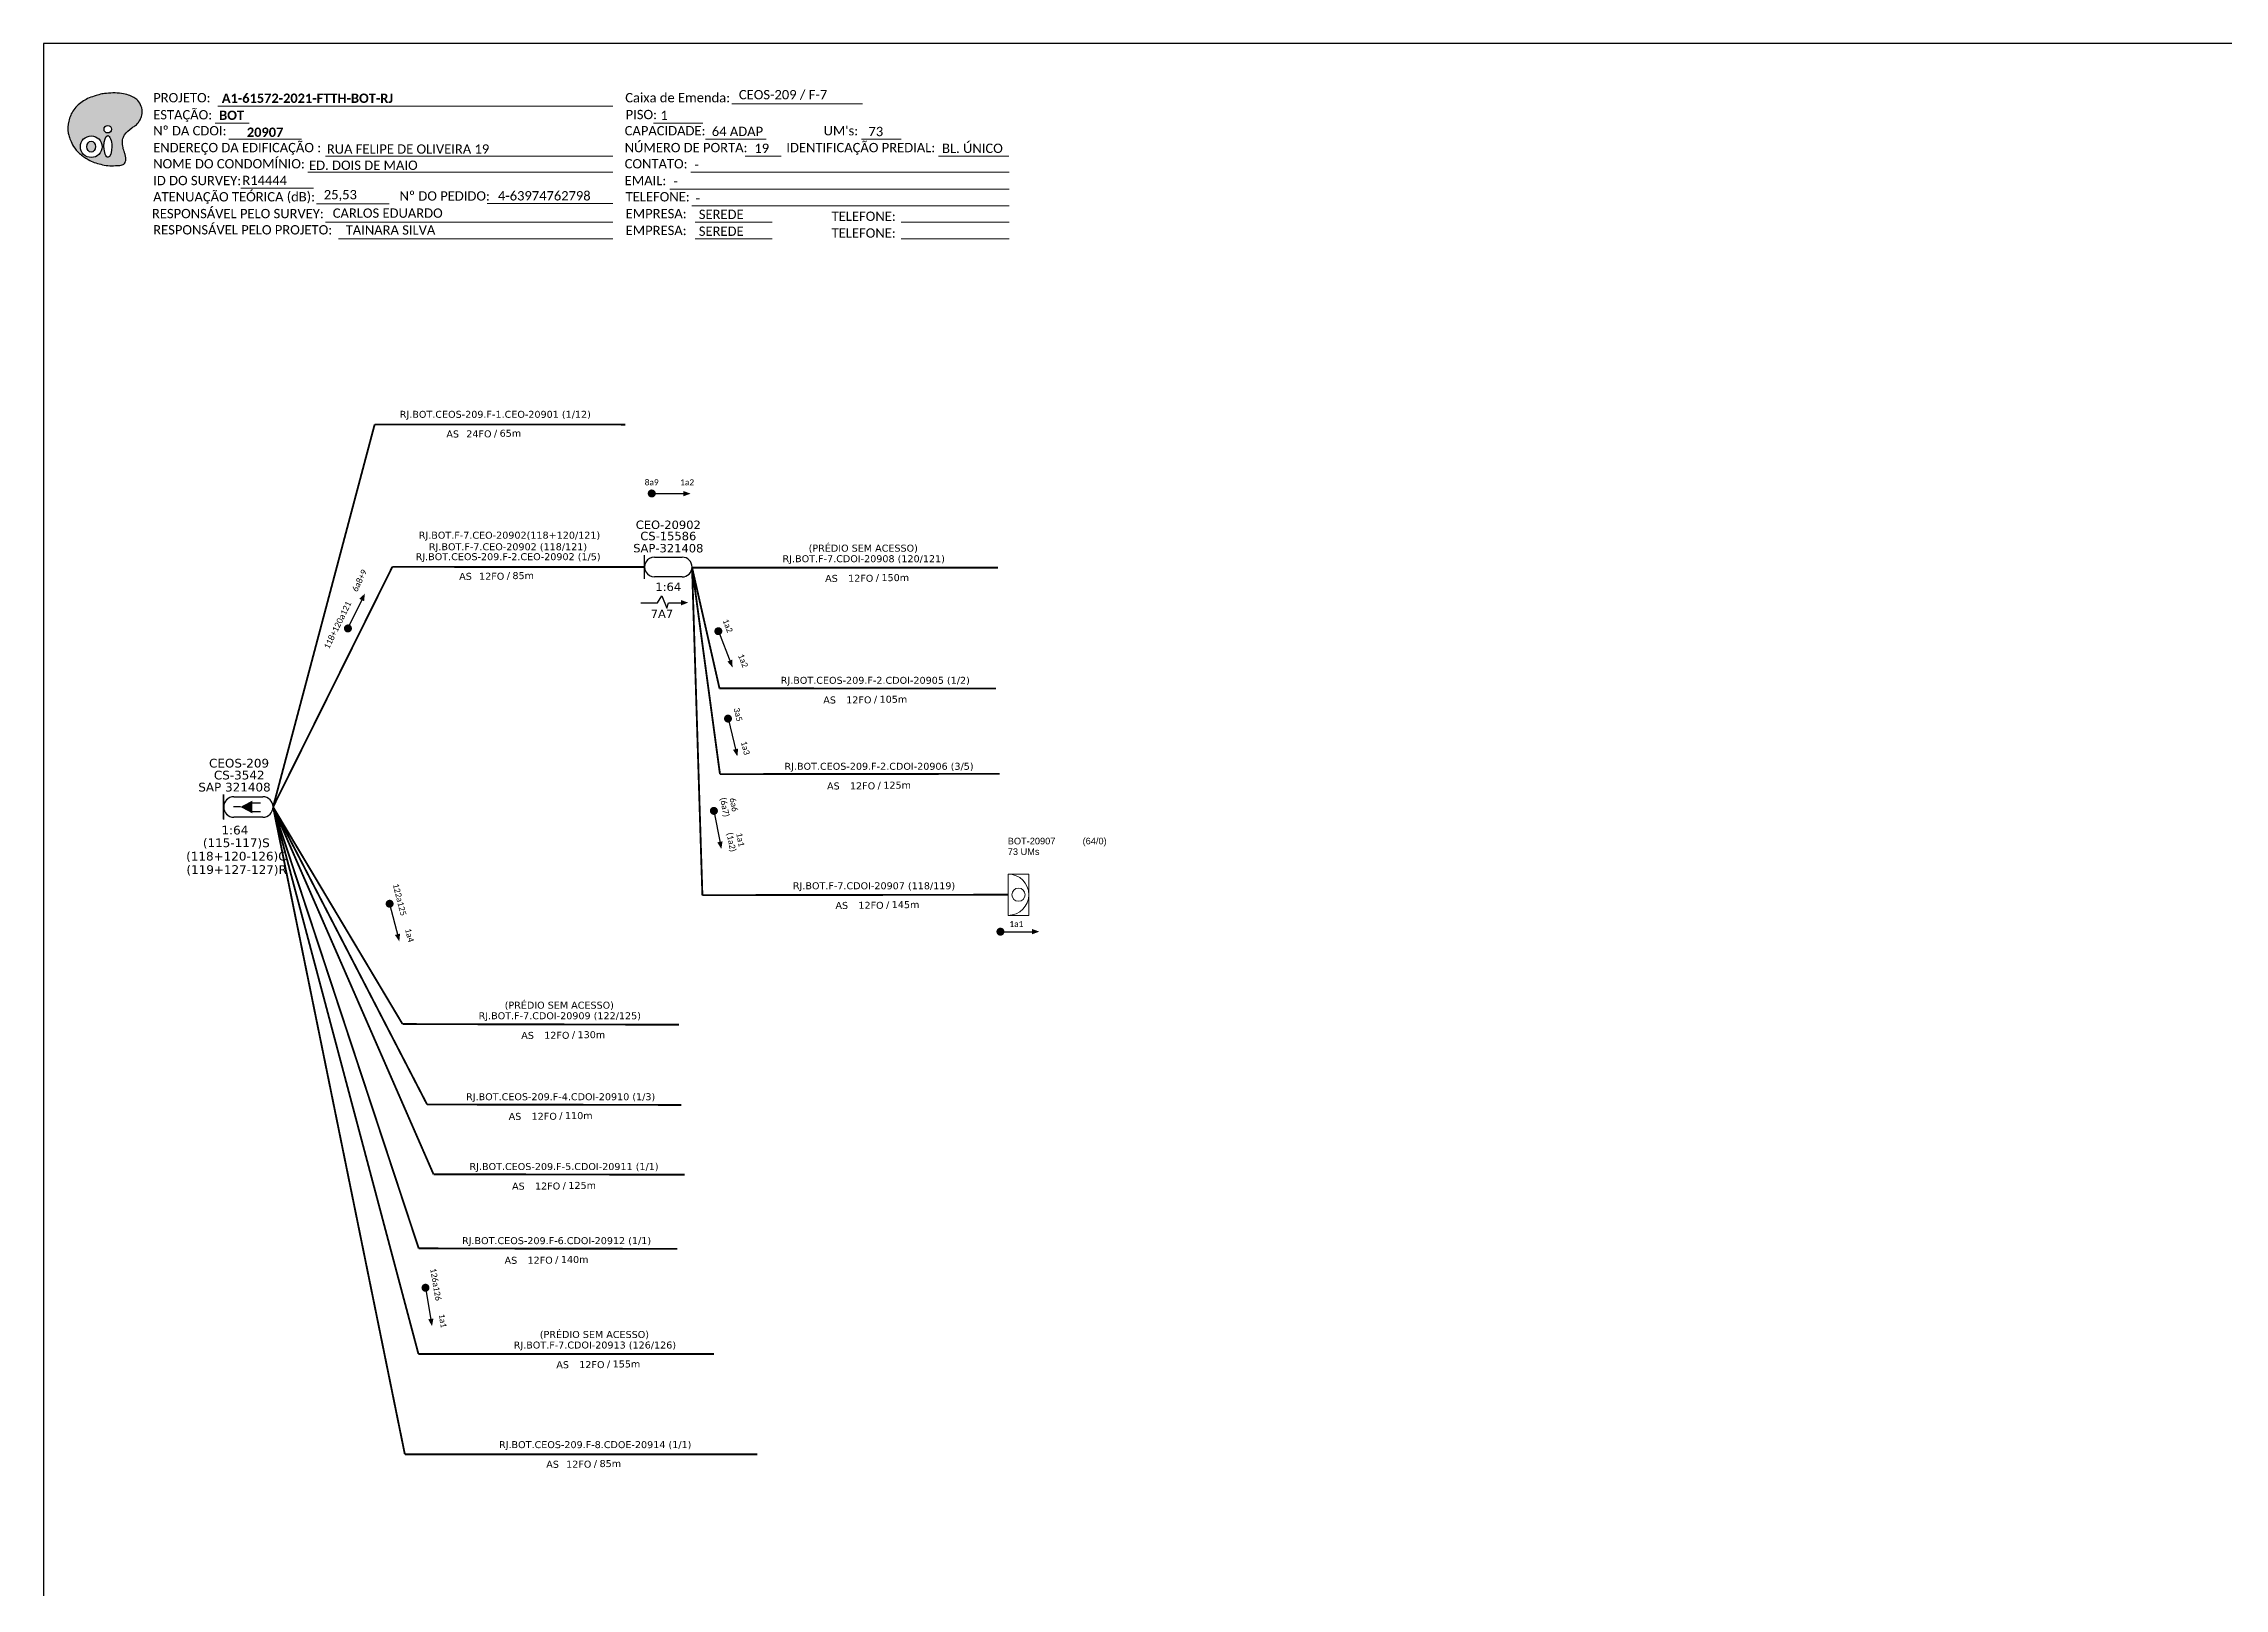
# Model space of a CAD drawing. Extents: x -89 to 749, y 705 to 1299.
# Drawn here: x -89.3 to 330, y 1002 to 1299 of the extents above; entities that cross this region are included whole.
import ezdxf
from ezdxf.enums import TextEntityAlignment as Align

# ---------------------------------------------------------------- set-up
doc = ezdxf.new("R2010")
doc.units = 0
for name, color, linetype, lineweight in [("20.0-LEGENDA DOS CDO'S", 1, 'Continuous', 0), ('20.1-CDO_INTERIOR', 1, 'Continuous', 0), ('40.1-ETIQUETAS', 1, 'Continuous', 20)]:
    doc.layers.add(name, color=color, linetype=linetype, lineweight=lineweight)
for name, color, linetype in [('20.4-CEOS', 1, 'Continuous'), ('CAP a instalar', 1, 'Continuous'), ('SETA', 7, 'Continuous'), ('texto', 255, 'Continuous')]:
    doc.layers.add(name, color=color, linetype=linetype)
doc.styles.add('ARIAL', font='arial.ttf')
doc.styles.add('siredit', font='verdana.ttf')
doc.styles.get("Standard").update_dxf_attribs({"font": 'arial.ttf'})
doc.styles.add('WMF-Calibri0', font='calibri.ttf')
doc.styles.add('WMF-Calibri1', font='calibrib.ttf')
doc.linetypes.add('FENCELINE1', pattern='A,0.25,-0.1,[133,ltypeshp.shx,S=0.1,R=0,X=-0.1,Y=0],-0.1,1', length=1.45)

# ---------------------------------------------------------------- blocks, each defined once
blk = doc.blocks.new('OI')
h = blk.add_hatch(color=40)
edge = h.paths.add_edge_path()
edge.add_spline(control_points=[(4.35, -0.67), (3.92, -0.99), (3.26, -1.5), (2.81, -2.59), (2.9, -3.5), (3.06, -4.27), (3.31, -4.85), (3.37, -5.39), (3.4, -5.88), (3.2, -6.4), (2.54, -6.61), (1.65, -6.63), (0.55, -6.67), (-0.56, -6.42), (-1.61, -6.14), (-2.77, -5.61), (-3.92, -4.77), (-4.89, -3.7), (-5.34, -2.65), (-5.6, -1.94), (-5.85, -0.96), (-5.71, 0.47), (-5.1, 2.02), (-4.14, 3.02), (-3.3, 3.61), (-2.37, 4.16), (-1.36, 4.44), (-0.56, 4.7), (0.79, 4.85), (2.24, 4.97), (3.79, 4.57), (4.67, 4.21), (5.44, 3.65), (5.76, 2.99), (6.03, 2.21), (6.01, 1.46), (5.72, 0.64), (5.31, 0.08), (4.88, -0.38), (4.51, -0.55), (4.35, -0.67)], knot_values=[0, 0, 0, 0, 1.60434, 2.417191, 3.427595, 4.282808, 4.776746, 5.304182, 5.888771, 6.258406, 6.858137, 7.79129, 8.986195, 10.124242, 11.187857, 12.242908, 13.953784, 15.414161, 16.515391, 17.349188, 17.675853, 19.552021, 21.515531, 22.568638, 23.63245, 24.621084, 25.782718, 26.745347, 27.142653, 29.870543, 31.004649, 31.921532, 32.709589, 33.801391, 34.042471, 35.192333, 35.971461, 36.628871, 37.254359, 37.836911, 37.836911, 37.836911, 37.836911], degree=3, periodic=0)
h.paths.add_polyline_path([(1.13, -0.87, -1), (-0.04, -0.87, -1)], flags=16)
edge = h.paths.add_edge_path(flags=16)
edge.add_ellipse((0.56, -3.59), major_axis=(-0.02, 1.71), ratio=0.361305, start_angle=0, end_angle=360)
h.paths.add_polyline_path([(-0.36, -3.62, -1), (-3.8, -3.62, -1)], flags=16)
edge = h.paths.add_edge_path(flags=0)
edge.add_ellipse((-2.08, -3.62), major_axis=(0, 0.885), ratio=0.758294, start_angle=0, end_angle=360)
at = {"color": 40}
for centre, radius in [((-2.08, -3.62), 1.72), ((0.54, -0.87), 0.587)]:
    blk.add_circle(centre, radius, dxfattribs=at)
blk.add_ellipse((-2.08, -3.62), major_axis=(0, 0.885), ratio=0.758294, start_param=-3.141592653589792, end_param=3.141592653589792, dxfattribs=at)
blk.add_ellipse((0.56, -3.59), major_axis=(-0.02, 1.71), ratio=0.361305, dxfattribs=at)
at = {"color": 40, "start_tangent": (-0.800898, -0.598801), "end_tangent": (-0.800898, -0.598801)}
blk.add_spline([(4.35, -0.67), (3.2, -1.78), (2.9, -2.54), (2.92, -3.55), (3.12, -4.38), (3.28, -4.85), (3.37, -5.37), (3.35, -5.95), (3.2, -6.29), (2.66, -6.55), (1.73, -6.63), (0.54, -6.62), (-0.58, -6.41), (-1.6, -6.11), (-2.56, -5.67), (-3.95, -4.67), (-4.89, -3.56), (-5.37, -2.56), (-5.64, -1.78), (-5.72, -1.46), (-5.63, 0.42), (-4.84, 2.22), (-4.13, 2.99), (-3.27, 3.62), (-2.4, 4.09), (-1.3, 4.47), (-0.37, 4.72), (0.02, 4.77), (2.75, 4.8), (3.85, 4.53), (4.69, 4.16), (5.31, 3.68), (5.85, 2.73), (5.93, 2.5), (5.94, 1.35), (5.67, 0.62), (5.29, 0.08), (4.84, -0.36), (4.35, -0.67)], degree=3, dxfattribs=at)
blk = doc.blocks.new('CARIMBO')
at = {"color": 7, "lineweight": 0}
for points in [[(134.48, -16.3), (159.61, -16.3)], [(35.15, -20.06), (41.7, -20.06)], [(35.66, -16.79), (111.64, -16.79)], [(119.43, -20.02), (128.92, -20.02)], [(37.81, -23.14), (51.75, -23.14)], [(129.48, -23.14), (141.1, -23.14)], [(159.42, -23.14), (167.09, -23.14)], [(56.38, -26.37), (111.64, -26.37)], [(137.07, -26.37), (144.01, -26.37)], [(174.24, -26.37), (187.8, -26.37)], [(40.13, -32.55), (54.07, -32.55)], [(52.97, -29.48), (111.64, -29.48)], [(122.56, -32.72), (187.83, -32.72)], [(126.6, -29.48), (187.83, -29.48)], [(54.67, -35.52), (68.61, -35.52)], [(126.84, -35.96), (187.83, -35.96)], [(56.38, -39.07), (111.64, -39.07)], [(127.45, -39.07), (142.25, -39.07)], [(167.06, -39.07), (187.83, -39.07)], [(58.87, -42.31), (111.64, -42.31)], [(127.45, -42.31), (142.25, -42.31)], [(167.06, -42.31), (187.83, -42.31)]]:
    blk.add_lwpolyline(points, dxfattribs=at)
at = {"color": 7, "xscale": 1.213923925163967, "yscale": 1.213923925163967, "zscale": 1.213923925163967, "rotation": 0.1532896023949059}
blk.add_blockref('OI', (13.86, -20.16), dxfattribs=at)
at = {"color": 7, "lineweight": 0, "style": 'WMF-Calibri0'}
for s, height, p in [('PROJETO:', 1.793, (23.26, -16.04)), ('Caixa de Emenda:', 1.7927, (114.02, -16.04)), ('ESTAÇÃO:', 1.793, (23.26, -19.32)), ('Nº DA CDOI:', 1.7927, (23.26, -22.39)), ('CAPACIDADE:', 1.7927, (113.91, -22.39)), ('PISO:', 1.793, (114.09, -19.28)), ("UM's:", 1.793, (152.15, -22.39)), ('ENDEREÇO DA EDIFICAÇÃO :', 1.7927, (23.26, -25.63)), ('NÚMERO DE PORTA:', 1.7927, (113.91, -25.63)), ('IDENTIFICAÇÃO PREDIAL:', 1.7927, (144.99, -25.63)), ('NOME DO CONDOMÍNIO:', 1.7927, (23.26, -28.74)), ('CONTATO:', 1.793, (113.91, -28.74)), ('ATENUAÇÃO TEÓRICA (dB):', 1.7927, (23.26, -35.09)), ('ID DO SURVEY:', 1.7927, (23.26, -31.97)), ('EMAIL:', 1.793, (113.91, -31.97)), ('TELEFONE:', 1.793, (114.09, -35.09)), ('RESPONSÁVEL PELO SURVEY:', 1.7927, (23.02, -38.32)), ('EMPRESA:', 1.793, (114.09, -38.32)), ('TELEFONE:', 1.793, (153.7, -38.83)), ('RESPONSÁVEL PELO PROJETO:', 1.7927, (23.26, -41.44)), ('EMPRESA:', 1.793, (114.09, -41.56)), ('TELEFONE:', 1.793, (153.7, -42.06))]:
    blk.add_text(s, height=height, dxfattribs=at).set_placement(p)
at = {"color": 7, "lineweight": 0, "flags": 8}
for tag, p, style in [('PROJ', (36.46, -16.13), 'WMF-Calibri1'), ('CEOS-XX', (135.87, -15.46), 'WMF-Calibri0'), ('EST', (35.94, -19.41), 'WMF-Calibri1'), ('PISO_PTR', (120.78, -19.42), 'WMF-Calibri0'), ('CAPAC.', (130.66, -22.52), 'WMF-Calibri0'), ("UC'S", (160.78, -22.54), 'WMF-Calibri0'), ('LOGRADOURO', (56.65, -25.91), 'WMF-Calibri0'), ('N°', (138.85, -25.77), 'WMF-Calibri0'), ('N°PREDIO', (174.94, -25.77), 'WMF-Calibri0'), ('NOME_DO_COND.', (53.23, -29.02), 'WMF-Calibri0'), ('NOME_DO_CONTATO', (127.3, -28.89), 'WMF-Calibri0'), ('_ID_', (40.39, -31.94), 'WMF-Calibri0'), ('O_POTEN', (56.06, -34.68), 'WMF-Calibri0'), ('EMAIL', (123.26, -32.12), 'WMF-Calibri0'), ('RES_SURVEY', (57.78, -38.23), 'WMF-Calibri0'), ('TELEFONE', (127.55, -35.36), 'WMF-Calibri0'), ('EMP_RESP_SURVEY', (128.16, -38.47), 'WMF-Calibri0'), ('CONT_RESP_SURVEY', (167.76, -38.47), 'WMF-Calibri0'), ('RES_PROJ', (60.27, -41.47), 'WMF-Calibri0'), ('EMP_RESP_PROJ', (128.16, -41.71), 'WMF-Calibri0'), ('CONT_RESP_PROJ', (167.76, -41.71), 'WMF-Calibri0')]:
    blk.add_attdef(tag, p, '', height=1.79, dxfattribs=dict(at, style=style))
at = {"color": 7, "lineweight": 0, "style": 'WMF-Calibri1', "flags": 8}
blk.add_attdef("N° CDO'S", text='', height=1.79, dxfattribs=at).set_placement((44.78, -22.68), align=Align.CENTER)
blk = doc.blocks.new('CEOS_RP_CT_DRT')
at = {"layer": '20.4-CEOS', "color": 0}
for p, q in [((-4.54, 1.19), (-1.19, 1.19)), ((-1.19, -1.19), (-4.54, -1.19))]:
    blk.add_line(p, q, dxfattribs=at)
for points in [[(-5.73, -1.43), (-5.73, 1.44)], [(-3.79, 0), (-4.59, 0)], [(-2.47, 0.48), (-1.45, 0.48)], [(-2.47, -0.52), (-1.45, -0.52)]]:
    blk.add_lwpolyline(points, dxfattribs=at)
blk.add_lwpolyline([(-3.79, 0, 0, 1.47, 0), (-2.41, 0, 1.47, 1.47, 0)], format="xyseb", dxfattribs=at)
for centre, start, end in [((-4.54, 0), 90, 270), ((-1.19, 0), 270, 90)]:
    blk.add_arc(centre, 1.19, start, end, dxfattribs=at)
at = {"layer": '20.4-CEOS', "color": 7, "style": 'siredit'}
for tag, p in [('Nº_DA_CEOS', (-2.86, 5.6)), ('LOCAL', (-2.86, 4.24)), ('SAP', (-2.86, 2.78)), ('RACIO_SPLITAGEM', (-2.86, -1.88)), ('FIBRAS_SPLITTER', (-2.86, -3.58)), ('RESERVA_FINAIS', (-2.86, -6.39)), ('FIBRAS_TOP_C', (-2.86, -5.08))]:
    blk.add_attdef(tag, text='', height=1.01, dxfattribs=at).set_placement(p, align=Align.TOP_CENTER)
blk = doc.blocks.new('ETIQUETA_RS5F')
at = {"layer": '40.1-ETIQUETAS', "color": 0, "style": 'siredit'}
blk.add_text('/', height=1.5, dxfattribs=at).set_placement((1.58, -1.95), align=Align.MIDDLE_RIGHT)
for tag, p in [('ETIQUETA_R_PRIMARIA', (1.21, 4.1)), ('ETIQUETA_R_SECUNDARIA', (1.21, 2.1)), ('F_ATIVAS/F_MORTAS', (1.14, -4.24))]:
    blk.add_attdef(tag, text='', height=1.5, dxfattribs=at).set_placement(p, align=Align.MIDDLE_CENTER)
for tag, p in [('TIPO_CABO', (-6.58, -2.12)), ('CAP_CABO', (0.4, -2.09))]:
    blk.add_attdef(tag, text='', height=1.5, dxfattribs=at).set_placement(p, align=Align.MIDDLE_RIGHT)
blk.add_attdef('METROS', text='', height=1.5, dxfattribs=at).set_placement((2.14, -1.95), align=Align.MIDDLE_LEFT)
for tag, p in [('FUSÃO_1', (0.85, -8.39)), ('FUSÃO_2', (0.85, -10.6)), ('FUSÃO_3', (0.85, -12.93)), ('FUSÃO_4', (0.85, -15.14)), ('FUSÃO_5', (0.85, -17.16))]:
    blk.add_attdef(tag, text='', height=1.5, dxfattribs=at).set_placement(p, align=Align.CENTER)
blk = doc.blocks.new('CDOI_INT')
at = {"layer": '20.1-CDO_INTERIOR', "color": 0, "lineweight": 18}
blk.add_lwpolyline([(4.25, -4.25), (4.25, 4.25), (0, 4.25), (0, -4.25)], close=True, dxfattribs=at)
blk.add_circle((2.12, 0), 1.36, dxfattribs=at)
blk.add_arc((0, 0), 4.25, 270, 90, dxfattribs=at)
at = {"layer": "20.0-LEGENDA DOS CDO'S", "color": 0, "style": 'ARIAL'}
for tag, p in [('CDO_N', (-0.08, 10.38)), ('SURVEY', (-0.08, 8.2)), ('SPLITER_1', (21.18, 10.38)), ('SPLITER_2', (21.19, 8.68)), ('SAP', (-0.08, 6.23)), ('1:XX', (5.94, -2.22)), ('UMS', (5.94, -4.24))]:
    blk.add_attdef(tag, p, '', height=1.36, dxfattribs=at)
blk.add_attdef('FIBRAS_UTILIZADAS', text='', height=1.36, dxfattribs=at).set_placement((15.34, 10.38), align=Align.CENTER)

msp = doc.modelspace()

# ---------------------------------------------------------------- linework, layer by layer
for points in [[(-89.32, 705.02), (749.25, 705.02), (749.25, 1299.02), (-89.32, 1299.02), (-89.32, 705.02)], [(25.52, 1191.53), (28.72, 1191.53), (29.55, 1192.88), (30.48, 1190.48), (30.85, 1191.53), (33.22, 1191.53)]]:
    msp.add_lwpolyline(points)
at = {"color": 7, "lineweight": 0}
msp.add_lwpolyline([(-4.01, 1268.26), (20.14, 1268.26)], dxfattribs=at)
at = {"const_width": 0.768}
for points in [[(27.22, 1212.53, 1), (27.99, 1212.53, 1)], [(-30.98, 1186.24, 1), (-30.64, 1186.93, 1)], [(-30.98, 1186.24, 1), (-30.64, 1186.93, 1)], [(40.27, 1186.41, 1), (40.55, 1185.7, 1)], [(40.27, 1186.41, 1), (40.55, 1185.7, 1)], [(42.17, 1169.62, 1), (42.36, 1168.88, 1)], [(42.17, 1169.62, 1), (42.36, 1168.88, 1)], [(39.48, 1151.89, 1), (39.62, 1151.13, 1)], [(39.48, 1151.89, 1), (39.62, 1151.13, 1)], [(-22.89, 1134.02, 1), (-22.7, 1133.28, 1)], [(-22.89, 1134.02, 1), (-22.7, 1133.28, 1)], [(-15.96, 1060.2, 1), (-15.83, 1059.44, 1)], [(-15.96, 1060.2, 1), (-15.83, 1059.44, 1)]]:
    msp.add_lwpolyline(points, format="xyb", close=True, dxfattribs=at)
msp.add_lwpolyline([(94.26, 1128.28, 0.768, 0.768, 1), (95.03, 1128.28, 0.768, 0.768, 1)], format="xyseb", close=True)
at = {"layer": '20.4-CEOS', "color": 5}
for p, q in [((28.12, 1200.3), (33.45, 1200.3)), ((33.44, 1196.49), (28.11, 1196.5)), ((-52.72, 1154.24), (-47.18, 1154.24)), ((-47.18, 1150.29), (-52.72, 1150.29))]:
    msp.add_line(p, q, dxfattribs=at)
for points in [[(26.21, 1196.11), (26.21, 1200.7)], [(-54.7, 1149.88), (-54.7, 1154.65)], [(-49.29, 1153.05), (-47.61, 1153.05)], [(-51.48, 1152.26), (-52.82, 1152.26)], [(-49.29, 1151.4), (-47.61, 1151.4)]]:
    msp.add_lwpolyline(points, dxfattribs=at)
msp.add_lwpolyline([(-51.48, 1152.26, 0, 2.44, 0), (-49.19, 1152.26, 2.44, 2.44, 0)], format="xyseb", dxfattribs=at)
for centre, radius, start, end in [((28.11, 1198.4), 1.9, 89.9211, 269.9211), ((33.45, 1198.39), 1.9, 269.9211, 89.9211), ((-52.72, 1152.26), 1.98, 90, 270), ((-47.18, 1152.26), 1.98, 270, 90)]:
    msp.add_arc(centre, radius, start, end, dxfattribs=at)
at = {"layer": 'CAP a instalar', "color": 7, "linetype": 'FENCELINE1', "ltscale": 2, "const_width": 0.358}
for points in [[(-25.67, 1225.8), (-45.2, 1152.26)], [(-25.67, 1225.8), (22.51, 1225.78)], [(94.15, 1198.27), (35.36, 1198.27)], [(-45.2, 1152.26), (-20.31, 1110.52)], [(-17.25, 1047.09), (-45.2, 1152.26)], [(-45.2, 1152.26), (-19.86, 1027.78)], [(-20.31, 1110.52), (32.84, 1110.4)], [(39.59, 1047.09), (-17.25, 1047.09)], [(47.88, 1027.78), (-19.86, 1027.78)]]:
    msp.add_lwpolyline(points, dxfattribs=at)
at = {"layer": 'CAP a instalar', "color": 5, "linetype": 'FENCELINE1', "ltscale": 2, "const_width": 0.358}
for points in [[(-45.2, 1152.26), (-22.27, 1198.42)], [(-22.27, 1198.42), (26.21, 1198.4)]]:
    msp.add_lwpolyline(points, dxfattribs=at)
at = {"layer": 'CAP a instalar', "color": 251, "linetype": 'FENCELINE1', "ltscale": 2, "const_width": 0.358}
for points in [[(35.36, 1198.27), (40.63, 1175.06)], [(35.36, 1198.27), (40.72, 1158.57)], [(40.63, 1175.06), (93.79, 1175.03)], [(40.72, 1158.57), (94.51, 1158.63)], [(-45.2, 1152.26), (-14.35, 1081.64)], [(-45.2, 1152.26), (-15.59, 1095.06)], [(-45.2, 1152.26), (-17.2, 1067.39)], [(-15.59, 1095.06), (33.3, 1094.97)], [(-14.35, 1081.64), (33.94, 1081.56)], [(-17.2, 1067.39), (32.5, 1067.3)]]:
    msp.add_lwpolyline(points, dxfattribs=at)
at = {"layer": 'CAP a instalar', "linetype": 'FENCELINE1', "ltscale": 2, "const_width": 0.358}
for points in [[(35.36, 1198.27), (37.34, 1135.3)], [(37.34, 1135.3), (96.13, 1135.39)]]:
    msp.add_lwpolyline(points, dxfattribs=at)
at = {"layer": 'SETA'}
for points in [[(27.61, 1212.53), (34.21, 1212.53)], [(-30.81, 1186.59), (-27.91, 1192.52)], [(-30.81, 1186.59), (-27.91, 1192.52)], [(40.41, 1186.05), (42.81, 1179.91)], [(40.41, 1186.05), (42.81, 1179.91)], [(42.27, 1169.25), (43.84, 1162.84)], [(42.27, 1169.25), (43.84, 1162.84)], [(39.55, 1151.51), (40.8, 1145.03)], [(39.55, 1151.51), (40.8, 1145.03)], [(-22.79, 1133.65), (-21.16, 1127.26)], [(-22.79, 1133.65), (-21.16, 1127.26)], [(94.65, 1128.28), (101.25, 1128.28)], [(-15.89, 1059.82), (-14.8, 1053.31)], [(-15.89, 1059.82), (-14.8, 1053.31)]]:
    msp.add_lwpolyline(points, dxfattribs=at)
for points in [[(33.68, 1213.01), (35.08, 1212.5), (33.68, 1211.99)], [(-28.61, 1192.27), (-27.54, 1193.31), (-27.7, 1191.82)], [(-28.61, 1192.27), (-27.54, 1193.31), (-27.7, 1191.82)], [(33.21, 1192.04), (34.62, 1191.56), (33.23, 1191.01)], [(33.21, 1192.04), (34.62, 1191.56), (33.23, 1191.01)], [(43.1, 1180.59), (43.14, 1179.09), (42.15, 1180.22)], [(43.1, 1180.59), (43.14, 1179.09), (42.15, 1180.22)], [(44.22, 1163.48), (44.06, 1161.99), (43.23, 1163.24)], [(44.22, 1163.48), (44.06, 1161.99), (43.23, 1163.24)], [(41.22, 1145.65), (40.98, 1144.17), (40.21, 1145.46)], [(41.22, 1145.65), (40.98, 1144.17), (40.21, 1145.46)], [(-20.79, 1127.9), (-20.93, 1126.41), (-21.78, 1127.65)], [(-20.79, 1127.9), (-20.93, 1126.41), (-21.78, 1127.65)], [(100.72, 1128.8), (102.12, 1128.29), (100.72, 1127.78)], [(-14.37, 1053.92), (-14.64, 1052.45), (-15.38, 1053.75)], [(-14.37, 1053.92), (-14.64, 1052.45), (-15.38, 1053.75)]]:
    msp.add_solid(points, dxfattribs=at)

# ---------------------------------------------------------------- block references
ref = msp.add_blockref('CARIMBO', (-91.51, 1303.77))
ref.add_attrib('PROJ', 'A1-61572-2021-FTTH-BOT-RJ', (-55.05, 1287.63), dxfattribs={"color": 7, "lineweight": 0, "height": 1.7927, "style": 'WMF-Calibri1'})
ref.add_attrib('EST', 'BOT', (-55.57, 1284.35), dxfattribs={"color": 7, "lineweight": 0, "height": 1.793, "style": 'WMF-Calibri1'})
ref.add_attrib("N° CDO'S", '20907', dxfattribs={"color": 7, "lineweight": 0, "height": 1.793, "style": 'WMF-Calibri1'}).set_placement((-46.73, 1281.09), align=Align.CENTER)
ref.add_attrib('LOGRADOURO', 'RUA FELIPE DE OLIVEIRA 19', (-34.86, 1277.86), dxfattribs={"color": 7, "lineweight": 0, "height": 1.7927, "style": 'WMF-Calibri0'})
ref.add_attrib('NOME_DO_COND.', 'ED. DOIS DE MAIO', (-38.28, 1274.74), dxfattribs={"color": 7, "lineweight": 0, "height": 1.7927, "style": 'WMF-Calibri0'})
ref.add_attrib('_ID_', 'R14444', (-51.11, 1271.83), dxfattribs={"color": 7, "lineweight": 0, "height": 1.793, "style": 'WMF-Calibri0'})
ref.add_attrib('O_POTEN', '25,53', (-35.45, 1269.09), dxfattribs={"color": 7, "lineweight": 0, "height": 1.793, "style": 'WMF-Calibri0'})
ref.add_attrib('RES_SURVEY', 'CARLOS EDUARDO', (-33.73, 1265.54), dxfattribs={"color": 7, "lineweight": 0, "height": 1.7927, "style": 'WMF-Calibri0'})
ref.add_attrib('RES_PROJ', 'TAINARA SILVA', (-31.24, 1262.3), dxfattribs={"color": 7, "lineweight": 0, "height": 1.7927, "style": 'WMF-Calibri0'})
ref.add_attrib('CEOS-XX', 'CEOS-209 / F-7', (44.36, 1288.31), dxfattribs={"color": 7, "lineweight": 0, "height": 1.7927, "style": 'WMF-Calibri0'})
ref.add_attrib('CAPAC.', '64 ADAP', (39.15, 1281.25), dxfattribs={"color": 7, "lineweight": 0, "height": 1.793, "style": 'WMF-Calibri0'})
ref.add_attrib("UC'S", '73', (69.27, 1281.23), dxfattribs={"color": 7, "lineweight": 0, "height": 1.793, "style": 'WMF-Calibri0'})
ref.add_attrib('PISO_PTR', '1', (29.28, 1284.34), dxfattribs={"color": 7, "lineweight": 0, "height": 1.79, "style": 'WMF-Calibri0'})
ref.add_attrib('N°', '19', (47.34, 1278), dxfattribs={"color": 7, "lineweight": 0, "height": 1.793, "style": 'WMF-Calibri0'})
ref.add_attrib('N°PREDIO', 'BL. ÚNICO', (83.43, 1278), dxfattribs={"color": 7, "lineweight": 0, "height": 1.793, "style": 'WMF-Calibri0'})
ref.add_attrib('NOME_DO_CONTATO', '-', (35.79, 1274.88), dxfattribs={"color": 7, "lineweight": 0, "height": 1.79, "style": 'WMF-Calibri0'})
ref.add_attrib('EMAIL', '-', (31.75, 1271.65), dxfattribs={"color": 7, "lineweight": 0, "height": 1.79, "style": 'WMF-Calibri0'})
ref.add_attrib('TELEFONE', '-', (36.04, 1268.41), dxfattribs={"color": 7, "lineweight": 0, "height": 1.79, "style": 'WMF-Calibri0'})
ref.add_attrib('EMP_RESP_SURVEY', 'SEREDE', (36.65, 1265.3), dxfattribs={"color": 7, "lineweight": 0, "height": 1.793, "style": 'WMF-Calibri0'})
ref.add_attrib('EMP_RESP_PROJ', 'SEREDE', (36.65, 1262.06), dxfattribs={"color": 7, "lineweight": 0, "height": 1.793, "style": 'WMF-Calibri0'})
at = {"layer": '20.4-CEOS', "color": 7}
ref = msp.add_blockref('CEOS_RP_CT_DRT', (-45.2, 1152.26), dxfattribs=dict(at, xscale=1.659260465087492, yscale=1.659260465087492, zscale=1.659260465087492))
ref.add_attrib('Nº_DA_CEOS', 'CEOS-209', dxfattribs={"color": 5, "height": 1.675, "style": 'siredit'}).set_placement((-51.74, 1161.52), align=Align.TOP_CENTER)
ref.add_attrib('LOCAL', 'CS-3542', dxfattribs={"color": 5, "height": 1.675, "style": 'siredit'}).set_placement((-51.71, 1159.23), align=Align.TOP_CENTER)
ref.add_attrib('SAP', 'SAP 321408', dxfattribs={"color": 5, "height": 1.675, "style": 'siredit'}).set_placement((-52.62, 1156.91), align=Align.TOP_CENTER)
ref.add_attrib('RACIO_SPLITAGEM', '1:64', dxfattribs={"color": 5, "height": 1.675, "style": 'siredit'}).set_placement((-52.54, 1148.65), align=Align.TOP_CENTER)
ref.add_attrib('FIBRAS_SPLITTER', '(115-117)S', dxfattribs={"color": 5, "height": 1.675, "style": 'siredit'}).set_placement((-52.27, 1146.21), align=Align.TOP_CENTER)
ref.add_attrib('FIBRAS_TOP_C', '(118+120-126)C', dxfattribs={"color": 1, "height": 1.6753, "style": 'siredit'}).set_placement((-52.26, 1143.64), align=Align.TOP_CENTER)
ref.add_attrib('RESERVA_FINAIS', '(119+127-127)R', dxfattribs={"color": 5, "height": 1.6753, "style": 'siredit'}).set_placement((-52.21, 1141.06), align=Align.TOP_CENTER)
at = {"layer": '40.1-ETIQUETAS', "color": 7}
ref = msp.add_blockref('ETIQUETA_RS5F', (-3.53, 1225.86), dxfattribs=dict(at, xscale=0.895310174248053, yscale=0.895310174248053, zscale=0.895310174248053))
ref.add_attrib('ETIQUETA_R_SECUNDARIA', 'RJ.BOT.CEOS-209.F-1.CEO-20901 (1/12)', dxfattribs={"color": 0, "height": 1.343, "style": 'siredit'}).set_placement((-2.47, 1227.75), align=Align.MIDDLE_CENTER)
ref.add_attrib('TIPO_CABO', 'AS', dxfattribs={"color": 0, "height": 1.343, "style": 'siredit'}).set_placement((-9.45, 1223.97), align=Align.MIDDLE_RIGHT)
ref.add_attrib('CAP_CABO', '24FO', dxfattribs={"color": 0, "height": 1.343, "style": 'siredit'}).set_placement((-3.2, 1223.99), align=Align.MIDDLE_RIGHT)
ref.add_attrib('METROS', '65m', dxfattribs={"color": 0, "height": 1.343, "style": 'siredit'}).set_placement((-1.64, 1224.11), align=Align.MIDDLE_LEFT)
ref = msp.add_blockref('ETIQUETA_RS5F', (-1.07, 1198.49), dxfattribs=dict(at, xscale=0.895310174248053, yscale=0.895310174248053, zscale=0.895310174248053))
ref.add_attrib('ETIQUETA_R_PRIMARIA', 'RJ.BOT.F-7.CEO-20902 (118/121)', dxfattribs={"color": 3, "height": 1.343, "style": 'siredit'}).set_placement((-0.04, 1202.29), align=Align.MIDDLE_CENTER)
ref.add_attrib('ETIQUETA_R_SECUNDARIA', 'RJ.BOT.CEOS-209.F-2.CEO-20902 (1/5)', dxfattribs={"color": 0, "height": 1.343, "style": 'siredit'}).set_placement((-0.01, 1200.38), align=Align.MIDDLE_CENTER)
ref.add_attrib('TIPO_CABO', 'AS', dxfattribs={"color": 0, "height": 1.343, "style": 'siredit'}).set_placement((-6.99, 1196.6), align=Align.MIDDLE_RIGHT)
ref.add_attrib('CAP_CABO', '12FO', dxfattribs={"color": 0, "height": 1.343, "style": 'siredit'}).set_placement((-0.74, 1196.62), align=Align.MIDDLE_RIGHT)
ref.add_attrib('METROS', '85m', dxfattribs={"color": 0, "height": 1.343, "style": 'siredit'}).set_placement((0.82, 1196.74), align=Align.MIDDLE_LEFT)
ref = msp.add_blockref('ETIQUETA_RS5F', (69.88, 1198.1), dxfattribs=dict(at, xscale=0.8953101694396, yscale=0.8953101694396, zscale=0.8953101694396))
ref.add_attrib('ETIQUETA_R_PRIMARIA', '(PRÉDIO SEM ACESSO)', dxfattribs={"color": 0, "height": 1.343, "style": 'siredit'}).set_placement((68.27, 1202.02), align=Align.MIDDLE_CENTER)
ref.add_attrib('ETIQUETA_R_SECUNDARIA', 'RJ.BOT.F-7.CDOI-20908 (120/121)', dxfattribs={"color": 0, "height": 1.343, "style": 'siredit'}).set_placement((68.36, 1199.99), align=Align.MIDDLE_CENTER)
ref.add_attrib('TIPO_CABO', 'AS ', dxfattribs={"color": 0, "height": 1.343, "style": 'siredit'}).set_placement((63.96, 1196.21), align=Align.MIDDLE_RIGHT)
ref.add_attrib('CAP_CABO', '12FO', dxfattribs={"color": 0, "height": 1.343, "style": 'siredit'}).set_placement((70.21, 1196.23), align=Align.MIDDLE_RIGHT)
ref.add_attrib('METROS', '150m', dxfattribs={"color": 0, "height": 1.343, "style": 'siredit'}).set_placement((71.77, 1196.35), align=Align.MIDDLE_LEFT)
at = {"layer": '40.1-ETIQUETAS', "color": 251}
ref = msp.add_blockref('ETIQUETA_RS5F', (69.52, 1174.72), dxfattribs=dict(at, xscale=0.8953101694396, yscale=0.8953101694396, zscale=0.8953101694396))
ref.add_attrib('ETIQUETA_R_SECUNDARIA', 'RJ.BOT.CEOS-209.F-2.CDOI-20905 (1/2)', dxfattribs={"color": 0, "height": 1.343, "style": 'siredit'}).set_placement((70.58, 1176.61), align=Align.MIDDLE_CENTER)
ref.add_attrib('TIPO_CABO', 'AS ', dxfattribs={"color": 0, "height": 1.343, "style": 'siredit'}).set_placement((63.6, 1172.83), align=Align.MIDDLE_RIGHT)
ref.add_attrib('CAP_CABO', '12FO', dxfattribs={"color": 0, "height": 1.343, "style": 'siredit'}).set_placement((69.85, 1172.85), align=Align.MIDDLE_RIGHT)
ref.add_attrib('METROS', '105m', dxfattribs={"color": 0, "height": 1.343, "style": 'siredit'}).set_placement((71.41, 1172.97), align=Align.MIDDLE_LEFT)
ref = msp.add_blockref('ETIQUETA_RS5F', (70.24, 1158.2), dxfattribs=dict(at, xscale=0.8953101694396, yscale=0.8953101694396, zscale=0.8953101694396))
ref.add_attrib('ETIQUETA_R_SECUNDARIA', 'RJ.BOT.CEOS-209.F-2.CDOI-20906 (3/5)', dxfattribs={"color": 0, "height": 1.343, "style": 'siredit'}).set_placement((71.3, 1160.08), align=Align.MIDDLE_CENTER)
ref.add_attrib('TIPO_CABO', 'AS ', dxfattribs={"color": 0, "height": 1.343, "style": 'siredit'}).set_placement((64.32, 1156.3), align=Align.MIDDLE_RIGHT)
ref.add_attrib('CAP_CABO', '12FO', dxfattribs={"color": 0, "height": 1.343, "style": 'siredit'}).set_placement((70.57, 1156.32), align=Align.MIDDLE_RIGHT)
ref.add_attrib('METROS', '125m', dxfattribs={"color": 0, "height": 1.343, "style": 'siredit'}).set_placement((72.13, 1156.45), align=Align.MIDDLE_LEFT)
at = {"layer": '40.1-ETIQUETAS'}
ref = msp.add_blockref('CDOI_INT', (96.13, 1135.39), dxfattribs=dict(at, xscale=0.9329342825663303, yscale=0.9329342825663303, zscale=0.9329342825663303))
ref.add_attrib('CDO_N', 'BOT-20907', (96.05, 1145.07), dxfattribs={"layer": "20.0-LEGENDA DOS CDO'S", "color": 0, "height": 1.269, "style": 'ARIAL'})
ref.add_attrib('FIBRAS_UTILIZADAS', '(64/0)', (110.44, 1145.07), dxfattribs={"layer": "20.0-LEGENDA DOS CDO'S", "color": 0, "height": 1.269, "style": 'ARIAL'})
ref.add_attrib('SURVEY', '73 UMs', (96.05, 1143.04), dxfattribs={"layer": "20.0-LEGENDA DOS CDO'S", "color": 0, "height": 1.269, "style": 'ARIAL'})
ref = msp.add_blockref('ETIQUETA_RS5F', (71.86, 1135.22), dxfattribs=dict(at, xscale=0.8953101694396, yscale=0.8953101694396, zscale=0.8953101694396))
ref.add_attrib('ETIQUETA_R_SECUNDARIA', 'RJ.BOT.F-7.CDOI-20907 (118/119)', dxfattribs={"color": 0, "height": 1.343, "style": 'siredit'}).set_placement((70.34, 1137.11), align=Align.MIDDLE_CENTER)
ref.add_attrib('TIPO_CABO', 'AS ', dxfattribs={"color": 0, "height": 1.343, "style": 'siredit'}).set_placement((65.94, 1133.33), align=Align.MIDDLE_RIGHT)
ref.add_attrib('CAP_CABO', '12FO', dxfattribs={"color": 0, "height": 1.343, "style": 'siredit'}).set_placement((72.19, 1133.35), align=Align.MIDDLE_RIGHT)
ref.add_attrib('METROS', '145m', dxfattribs={"color": 0, "height": 1.343, "style": 'siredit'}).set_placement((73.75, 1133.48), align=Align.MIDDLE_LEFT)
at = {"layer": '40.1-ETIQUETAS', "color": 7}
ref = msp.add_blockref('ETIQUETA_RS5F', (11.45, 1110.23), dxfattribs=dict(at, xscale=0.8953101694396, yscale=0.8953101694396, zscale=0.8953101694396))
ref.add_attrib('ETIQUETA_R_PRIMARIA', '(PRÉDIO SEM ACESSO)', dxfattribs={"color": 0, "height": 1.343, "style": 'siredit'}).set_placement((9.83, 1114.15), align=Align.MIDDLE_CENTER)
ref.add_attrib('ETIQUETA_R_SECUNDARIA', 'RJ.BOT.F-7.CDOI-20909 (122/125)', dxfattribs={"color": 0, "height": 1.343, "style": 'siredit'}).set_placement((9.92, 1112.12), align=Align.MIDDLE_CENTER)
ref.add_attrib('TIPO_CABO', 'AS ', dxfattribs={"color": 0, "height": 1.343, "style": 'siredit'}).set_placement((5.53, 1108.34), align=Align.MIDDLE_RIGHT)
ref.add_attrib('CAP_CABO', '12FO', dxfattribs={"color": 0, "height": 1.343, "style": 'siredit'}).set_placement((11.78, 1108.36), align=Align.MIDDLE_RIGHT)
ref.add_attrib('METROS', '130m', dxfattribs={"color": 0, "height": 1.343, "style": 'siredit'}).set_placement((13.34, 1108.48), align=Align.MIDDLE_LEFT)
at = {"layer": '40.1-ETIQUETAS', "color": 251}
ref = msp.add_blockref('ETIQUETA_RS5F', (9.03, 1094.67), dxfattribs=dict(at, xscale=0.8953101694396, yscale=0.8953101694396, zscale=0.8953101694396))
ref.add_attrib('ETIQUETA_R_SECUNDARIA', 'RJ.BOT.CEOS-209.F-4.CDOI-20910 (1/3)', dxfattribs={"color": 0, "height": 1.343, "style": 'siredit'}).set_placement((10.09, 1096.55), align=Align.MIDDLE_CENTER)
ref.add_attrib('TIPO_CABO', 'AS ', dxfattribs={"color": 0, "height": 1.343, "style": 'siredit'}).set_placement((3.11, 1092.77), align=Align.MIDDLE_RIGHT)
ref.add_attrib('CAP_CABO', '12FO', dxfattribs={"color": 0, "height": 1.343, "style": 'siredit'}).set_placement((9.36, 1092.79), align=Align.MIDDLE_RIGHT)
ref.add_attrib('METROS', '110m', dxfattribs={"color": 0, "height": 1.343, "style": 'siredit'}).set_placement((10.92, 1092.92), align=Align.MIDDLE_LEFT)
ref = msp.add_blockref('ETIQUETA_RS5F', (9.68, 1081.25), dxfattribs=dict(at, xscale=0.8953101694396, yscale=0.8953101694396, zscale=0.8953101694396))
ref.add_attrib('ETIQUETA_R_SECUNDARIA', 'RJ.BOT.CEOS-209.F-5.CDOI-20911 (1/1)', dxfattribs={"color": 0, "height": 1.343, "style": 'siredit'}).set_placement((10.74, 1083.13), align=Align.MIDDLE_CENTER)
ref.add_attrib('TIPO_CABO', 'AS ', dxfattribs={"color": 0, "height": 1.343, "style": 'siredit'}).set_placement((3.76, 1079.36), align=Align.MIDDLE_RIGHT)
ref.add_attrib('CAP_CABO', '12FO', dxfattribs={"color": 0, "height": 1.343, "style": 'siredit'}).set_placement((10.01, 1079.38), align=Align.MIDDLE_RIGHT)
ref.add_attrib('METROS', '125m', dxfattribs={"color": 0, "height": 1.343, "style": 'siredit'}).set_placement((11.57, 1079.5), align=Align.MIDDLE_LEFT)
ref = msp.add_blockref('ETIQUETA_RS5F', (8.24, 1067), dxfattribs=dict(at, xscale=0.8953101694396, yscale=0.8953101694396, zscale=0.8953101694396))
ref.add_attrib('ETIQUETA_R_SECUNDARIA', 'RJ.BOT.CEOS-209.F-6.CDOI-20912 (1/1)', dxfattribs={"color": 0, "height": 1.343, "style": 'siredit'}).set_placement((9.3, 1068.88), align=Align.MIDDLE_CENTER)
ref.add_attrib('TIPO_CABO', 'AS ', dxfattribs={"color": 0, "height": 1.343, "style": 'siredit'}).set_placement((2.32, 1065.1), align=Align.MIDDLE_RIGHT)
ref.add_attrib('CAP_CABO', '12FO', dxfattribs={"color": 0, "height": 1.343, "style": 'siredit'}).set_placement((8.57, 1065.12), align=Align.MIDDLE_RIGHT)
ref.add_attrib('METROS', '140m', dxfattribs={"color": 0, "height": 1.343, "style": 'siredit'}).set_placement((10.13, 1065.25), align=Align.MIDDLE_LEFT)
at = {"layer": '40.1-ETIQUETAS', "color": 7}
ref = msp.add_blockref('ETIQUETA_RS5F', (18.19, 1046.92), dxfattribs=dict(at, xscale=0.8953101694396, yscale=0.8953101694396, zscale=0.8953101694396))
ref.add_attrib('ETIQUETA_R_PRIMARIA', '(PRÉDIO SEM ACESSO)', dxfattribs={"color": 0, "height": 1.343, "style": 'siredit'}).set_placement((16.58, 1050.84), align=Align.MIDDLE_CENTER)
ref.add_attrib('ETIQUETA_R_SECUNDARIA', 'RJ.BOT.F-7.CDOI-20913 (126/126)', dxfattribs={"color": 0, "height": 1.343, "style": 'siredit'}).set_placement((16.67, 1048.81), align=Align.MIDDLE_CENTER)
ref.add_attrib('TIPO_CABO', 'AS ', dxfattribs={"color": 0, "height": 1.343, "style": 'siredit'}).set_placement((12.27, 1045.03), align=Align.MIDDLE_RIGHT)
ref.add_attrib('CAP_CABO', '12FO', dxfattribs={"color": 0, "height": 1.343, "style": 'siredit'}).set_placement((18.52, 1045.05), align=Align.MIDDLE_RIGHT)
ref.add_attrib('METROS', '155m', dxfattribs={"color": 0, "height": 1.343, "style": 'siredit'}).set_placement((20.09, 1045.17), align=Align.MIDDLE_LEFT)
ref = msp.add_blockref('ETIQUETA_RS5F', (15.67, 1027.77), dxfattribs=dict(at, xscale=0.895310174248053, yscale=0.895310174248053, zscale=0.895310174248053))
ref.add_attrib('ETIQUETA_R_SECUNDARIA', 'RJ.BOT.CEOS-209.F-8.CDOE-20914 (1/1)', dxfattribs={"color": 0, "height": 1.343, "style": 'siredit'}).set_placement((16.73, 1029.66), align=Align.MIDDLE_CENTER)
ref.add_attrib('TIPO_CABO', 'AS', dxfattribs={"color": 0, "height": 1.343, "style": 'siredit'}).set_placement((9.75, 1025.88), align=Align.MIDDLE_RIGHT)
ref.add_attrib('CAP_CABO', '12FO', dxfattribs={"color": 0, "height": 1.343, "style": 'siredit'}).set_placement((16, 1025.9), align=Align.MIDDLE_RIGHT)
ref.add_attrib('METROS', '85m', dxfattribs={"color": 0, "height": 1.343, "style": 'siredit'}).set_placement((17.57, 1026.02), align=Align.MIDDLE_LEFT)

# ---------------------------------------------------------------- texts
at = {"color": 7, "lineweight": 0, "style": 'WMF-Calibri0'}
msp.add_text('Nº DO PEDIDO:', height=1.7927, dxfattribs=at).set_placement((-20.88, 1268.84))
at = {"insert": (97.71, 1129.76), "char_height": 1.1514, "width": 19.465, "attachment_point": 5, "style": 'ARIAL'}
msp.add_mtext('\\C7;\\fCalibri|b0|i0|c0|p34;1a1', dxfattribs=at)
at = {"color": 7, "lineweight": 0, "style": 'WMF-Calibri0', "flags": 8}
msp.add_attdef('4-63974762798', (-1.97, 1268.87), '', height=1.79, dxfattribs=at)
at = {"layer": '20.4-CEOS', "color": 5, "style": 'siredit'}
for tag, text, p in [('CEO-20902', 'CEOSXXX', (30.79, 1207.32)), ('CS-15586', 'CS-XXXX', (30.79, 1205.16)), ('SAP-321408', 'SAP 321408', (30.79, 1202.82)), ('1:64', '1:XX', (30.78, 1195.39))]:
    msp.add_attdef(tag, text=text, height=1.611, rotation=359.9211, dxfattribs=at).set_placement(p, align=Align.TOP_CENTER)
at = {"layer": '20.4-CEOS', "color": 1, "style": 'siredit'}
msp.add_attdef('7A7', text='1:XX', height=1.611, rotation=359.9211, dxfattribs=at).set_placement((29.57, 1190.21), align=Align.TOP_CENTER)
at = {"layer": '40.1-ETIQUETAS', "color": 1, "style": 'siredit'}
msp.add_attdef('RJ.BOT.F-7.CEO-20902(118+120/121)', text='RJXXXF-XCDOY-XXX (X/Y)', height=1.343, dxfattribs=at).set_placement((0.25, 1204.51), align=Align.MIDDLE_CENTER)
at = {"layer": 'texto', "char_height": 1.1514, "width": 19.465, "attachment_point": 5}
for s, insert in [('\\C7;\\fCalibri|b0|i0|c0|p34;8a9', (27.59, 1214.67)), ('\\C7;\\fCalibri|b0|i0|c0|p34;1a2', (34.41, 1214.67))]:
    msp.add_mtext(s, dxfattribs=dict(at, insert=insert))
for s, insert, rotation in [('{\\fCalibri|b0|i0|c0|p34;\\C7;6a8+9}', (-28.57, 1195.79), 63.9772), ('{\\fCalibri|b0|i0|c0|p34;\\C7;118+120a121}', (-32.79, 1187.23), 63.9772), ('\\C7;\\fCalibri|b0|i0|c0|p34;1a2', (42.22, 1187.08), 291.3403), ('\\C7;\\fCalibri|b0|i0|c0|p34;1a2', (45.16, 1180.37), 291.3403), ('\\C7;\\fCalibri|b0|i0|c0|p34;3a5', (44.2, 1170.03), 283.8008), ('\\C7;\\fCalibri|b0|i0|c0|p34;1a3', (45.61, 1163.6), 283.8008), ('{\\fCalibri|b0|i0|c0|p34;\\C3;(6a7)\\C7;}', (41.52, 1152.19), 280.9384), ('{\\fCalibri|b0|i0|c0|p34;\\C7;6a6}', (43.38, 1152.69), 280.9384), ('{\\fCalibri|b0|i0|c0|p34;\\C3;(1a2)\\C7;}', (42.79, 1145.47), 280.9384), ('{\\fCalibri|b0|i0|c0|p34;\\C7;1a1}', (44.65, 1145.97), 280.9384), ('\\C7;\\fCalibri|b0|i0|c0|p34;122a125', (-20.87, 1134.44), 284.3274), ('\\C7;\\fCalibri|b0|i0|c0|p34;1a4', (-18.96, 1127.59), 284.3274), ('\\C7;\\fCalibri|b0|i0|c0|p34;126a126', (-13.91, 1060.45), 279.5411), ('\\C7;\\fCalibri|b0|i0|c0|p34;1a1', (-12.58, 1053.46), 279.5411)]:
    msp.add_mtext(s, dxfattribs=dict(at, insert=insert, rotation=rotation))

doc.saveas('drawing.dxf')
